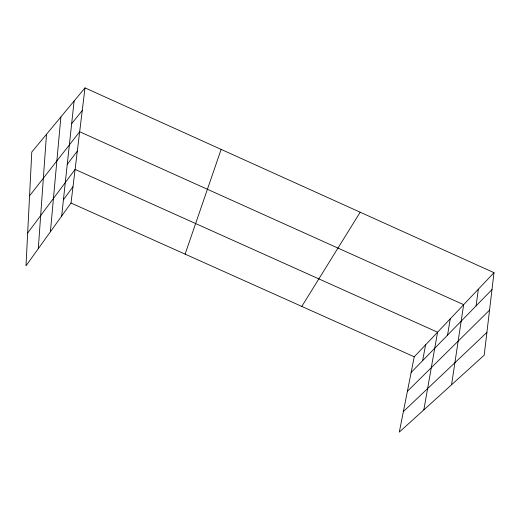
<?xml version="1.0" encoding="UTF-8"?>
<svg xmlns="http://www.w3.org/2000/svg" width="520" height="520" viewBox="0 0 520 520"><rect width="100%" height="100%" fill="white"/><g stroke="black" fill="none" stroke-linecap="round" stroke-linejoin="round"><path stroke-width="0.78" d="M38.291 248.677L46.501 134.29M50.407 231.77L60.866 116.974M61.666 216.06L74.107 101.023M494 272.675L484.198 355.186L399.301 432.113L414.251 356.804L494 272.675L85.001 87.887L31.785 152.029L26 265.831L71.013 203.028L85.001 87.887M476.079 305.89L478.348 289.185M451.568 384.755L463.658 304.681L79.671 131.749L29.555 195.839M447.558 335.127L450.236 318.844M423.832 409.884L437.567 332.209L75.094 169.416L27.671 233.006M422.611 360.698L425.594 344.838M185.1 254.137L221.136 149.396M301.795 306.423L360.191 212.219M63.427 199.784L72.995 186.686M67.262 164.314L77.318 151.131M71.65 123.702L82.251 110.52M411.144 372.444L491.991 289.588M407.407 391.287L489.554 310.115M403.384 411.554L486.909 332.391M71.013 203.028L414.251 356.804"/></g></svg>
